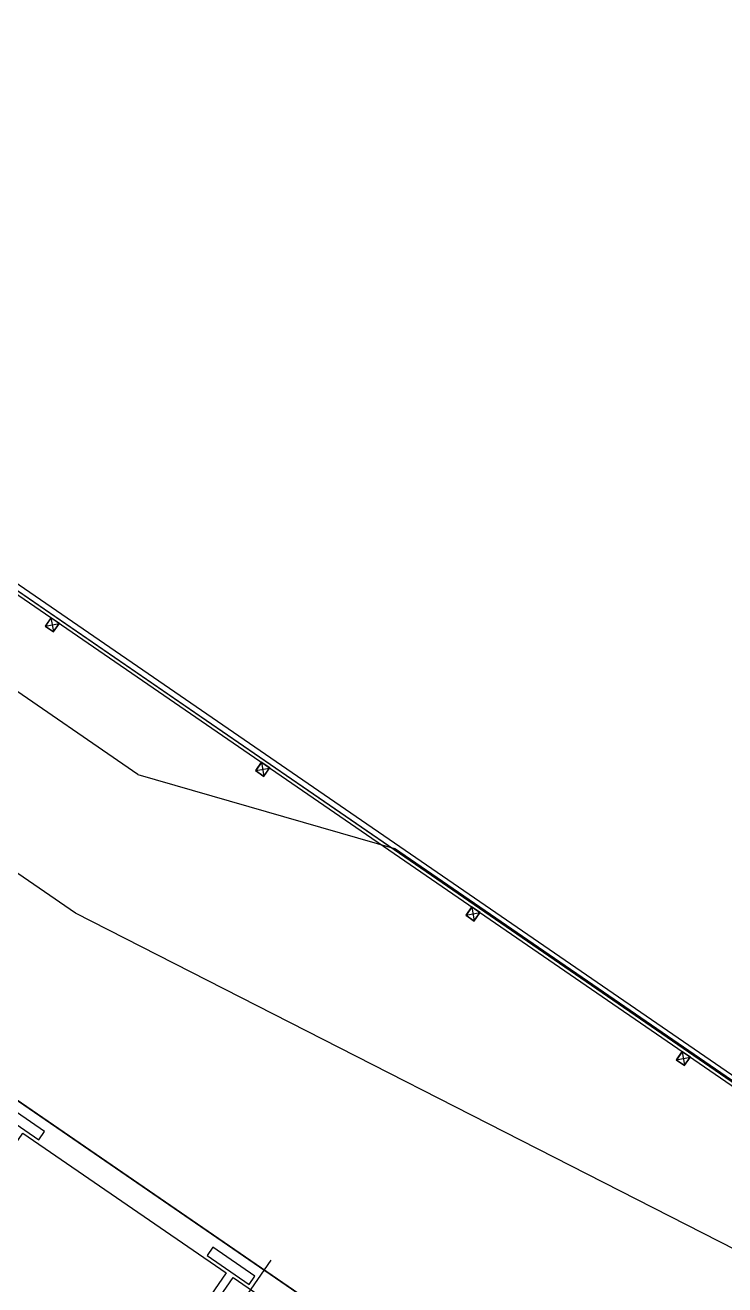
# Model space of a CAD drawing. Header units: metres. Extents: x 2 to 323, y -2 to 254.
# Drawn here: x 102.54 to 110.77, y 182.75 to 197.56 of the extents above; entities that cross this region are included whole.
import ezdxf

# ---------------------------------------------------------------- set-up
doc = ezdxf.new("R2010")
doc.units = ezdxf.units.M
for name, color, linetype in [('0-EST CORTE', 7, 'Continuous'), ('0-MUROS EXISTENTES', 7, 'Continuous'), ('0-PROYECCIONES', 7, 'Continuous'), ('0-VISTA-005', 7, 'Continuous'), ('0-VISTA-010', 7, 'Continuous'), ('0-VISTA-015', 7, 'Continuous')]:
    doc.layers.add(name, color=color, linetype=linetype)

msp = doc.modelspace()

# ---------------------------------------------------------------- linework, layer by layer
msp.add_lwpolyline([(90.081, 187.875), (92.626, 191.576), (90.133, 193.29), (91.317, 195.013), (91.284, 195.036), (92.944, 197.45), (114.105, 182.904), (129.398, 176.048), (129.431, 176.025), (122.372, 165.757), (107.621, 175.897), (107.584, 175.843), (94.976, 184.51), (90.081, 187.875)], close=True)
msp.add_lwpolyline([(90.081, 187.875), (92.626, 191.576), (90.133, 193.29), (91.317, 195.013), (91.284, 195.036), (92.944, 197.45), (114.105, 182.904), (129.398, 176.048), (129.431, 176.025), (122.372, 165.757), (107.621, 175.897), (107.584, 175.843), (94.976, 184.51), (90.081, 187.875)], close=True)
at = {"layer": '0-EST CORTE'}
for points in [[(102.704, 184.455), (102.772, 184.554), (102.277, 184.894), (102.209, 184.795), (102.704, 184.455)], [(102.704, 184.455), (102.772, 184.554), (102.277, 184.894), (102.209, 184.795), (102.704, 184.455)], [(105.176, 182.756), (105.244, 182.854), (104.75, 183.194), (104.682, 183.095), (105.176, 182.756)], [(105.176, 182.756), (105.244, 182.854), (104.75, 183.194), (104.682, 183.095), (105.176, 182.756)]]:
    msp.add_lwpolyline(points, close=True, dxfattribs=at)
at = {"layer": '0-MUROS EXISTENTES'}
for points in [[(107.713, 176.031), (107.812, 175.963), (110.273, 179.543), (94.851, 190.145), (94.681, 189.898), (99.953, 186.274)], [(107.713, 176.031), (107.812, 175.963), (110.273, 179.543), (94.851, 190.145), (94.681, 189.898), (99.953, 186.274)], [(107.713, 176.031), (107.812, 175.963), (110.273, 179.543), (94.851, 190.145), (94.681, 189.898), (99.953, 186.274)], [(97.839, 183.027), (99.41, 185.312), (100.007, 184.901), (100.064, 184.984), (99.466, 185.394), (100.033, 186.218), (102.423, 184.576), (100.229, 181.385), (100.312, 181.328), (102.516, 184.535), (104.906, 182.893), (104.552, 182.377), (104.634, 182.32), (104.989, 182.836)], [(97.839, 183.027), (99.41, 185.312), (100.007, 184.901), (100.064, 184.984), (99.466, 185.394), (100.033, 186.218), (102.423, 184.576), (100.229, 181.385), (100.312, 181.328), (102.516, 184.535), (104.906, 182.893), (104.552, 182.377), (104.634, 182.32), (104.989, 182.836)], [(97.839, 183.027), (99.41, 185.312), (100.007, 184.901), (100.064, 184.984), (99.466, 185.394), (100.033, 186.218), (102.423, 184.576), (100.229, 181.385), (100.312, 181.328), (102.516, 184.535), (104.906, 182.893), (104.552, 182.377), (104.634, 182.32), (104.989, 182.836)], [(104.989, 182.836), (106.06, 182.099), (105.284, 180.97), (104.213, 181.707), (104.238, 181.744), (104.155, 181.8), (102.701, 179.685), (102.784, 179.628), (104.156, 181.625), (105.227, 180.888), (104.417, 179.709), (104.12, 179.913), (104.063, 179.831), (104.978, 179.202), (105.035, 179.284), (104.499, 179.652), (105.576, 181.219), (106.235, 180.766), (106.292, 180.848), (105.633, 181.301)], [(104.989, 182.836), (106.06, 182.099), (105.284, 180.97), (104.213, 181.707), (104.238, 181.744), (104.155, 181.8), (102.701, 179.685), (102.784, 179.628), (104.156, 181.625), (105.227, 180.888), (104.417, 179.709), (104.12, 179.913), (104.063, 179.831), (104.978, 179.202), (105.035, 179.284), (104.499, 179.652), (105.576, 181.219), (106.235, 180.766), (106.292, 180.848), (105.633, 181.301)], [(104.989, 182.836), (106.06, 182.099), (105.284, 180.97), (104.213, 181.707), (104.238, 181.744), (104.155, 181.8), (102.701, 179.685), (102.784, 179.628), (104.156, 181.625), (105.227, 180.888), (104.417, 179.709), (104.12, 179.913), (104.063, 179.831), (104.978, 179.202), (105.035, 179.284), (104.499, 179.652), (105.576, 181.219), (106.235, 180.766), (106.292, 180.848), (105.633, 181.301)]]:
    msp.add_lwpolyline(points, dxfattribs=at)
at = {"layer": '0-PROYECCIONES'}
for p, q in [((114.134, 182.956), (92.892, 197.559)), ((114.134, 182.956), (92.892, 197.559)), ((114.134, 182.956), (92.892, 197.559)), ((114.134, 182.956), (92.892, 197.559)), ((114.134, 182.956), (92.892, 197.559)), ((114.134, 182.956), (92.892, 197.559)), ((103.867, 188.752), (92.368, 196.657)), ((103.867, 188.752), (92.368, 196.657)), ((103.136, 187.119), (91.42, 195.173)), ((103.136, 187.119), (91.42, 195.173)), ((103.867, 188.752), (106.883, 187.879)), ((103.867, 188.752), (106.883, 187.879)), ((114.105, 182.914), (106.883, 187.879)), ((114.105, 182.914), (106.883, 187.879)), ((114.105, 182.914), (106.883, 187.879)), ((121.902, 177.546), (103.136, 187.119)), ((121.902, 177.546), (103.136, 187.119))]:
    msp.add_line(p, q, dxfattribs=at)
msp.add_lwpolyline([(92.522, 191.745), (110.273, 179.543), (106.958, 174.72), (89.207, 186.923), (92.522, 191.745)], close=True, dxfattribs=at)
msp.add_lwpolyline([(92.522, 191.745), (110.273, 179.543), (106.958, 174.72), (89.207, 186.923), (92.522, 191.745)], close=True, dxfattribs=at)
at = {"layer": '0-VISTA-005'}
for p, q in [((102.847, 190.591), (102.877, 190.431)), ((102.847, 190.591), (102.877, 190.431)), ((102.847, 190.591), (102.877, 190.431)), ((102.782, 190.496), (102.942, 190.526)), ((102.782, 190.496), (102.942, 190.526)), ((102.782, 190.496), (102.942, 190.526)), ((105.255, 188.796), (105.414, 188.826)), ((105.255, 188.796), (105.414, 188.826)), ((105.255, 188.796), (105.414, 188.826)), ((105.32, 188.891), (105.349, 188.731)), ((105.32, 188.891), (105.349, 188.731)), ((105.32, 188.891), (105.349, 188.731)), ((107.792, 187.192), (107.821, 187.032)), ((107.792, 187.192), (107.821, 187.032)), ((107.792, 187.192), (107.821, 187.032)), ((107.727, 187.097), (107.887, 187.127)), ((107.727, 187.097), (107.887, 187.127)), ((107.727, 187.097), (107.887, 187.127)), ((110.199, 185.398), (110.359, 185.427)), ((110.199, 185.398), (110.359, 185.427)), ((110.199, 185.398), (110.359, 185.427)), ((110.264, 185.492), (110.294, 185.332)), ((110.264, 185.492), (110.294, 185.332)), ((110.264, 185.492), (110.294, 185.332)), ((105.43, 183.042), (105.117, 182.587))]:
    msp.add_line(p, q, dxfattribs=at)
at = {"layer": '0-VISTA-010'}
for p, q in [((92.944, 197.45), (114.105, 182.904)), ((92.944, 197.45), (114.105, 182.904)), ((92.944, 197.45), (114.105, 182.904)), ((92.954, 197.394), (114.085, 182.869)), ((92.954, 197.394), (114.085, 182.869)), ((92.954, 197.394), (114.085, 182.869))]:
    msp.add_line(p, q, dxfattribs=at)
for points in [[(102.779, 190.495), (102.878, 190.427), (102.946, 190.526), (102.847, 190.594), (102.779, 190.495)], [(102.779, 190.495), (102.878, 190.427), (102.946, 190.526), (102.847, 190.594), (102.779, 190.495)], [(102.779, 190.495), (102.878, 190.427), (102.946, 190.526), (102.847, 190.594), (102.779, 190.495)], [(102.782, 190.496), (102.877, 190.431), (102.942, 190.526), (102.847, 190.591), (102.782, 190.496)], [(102.782, 190.496), (102.877, 190.431), (102.942, 190.526), (102.847, 190.591), (102.782, 190.496)], [(102.782, 190.496), (102.877, 190.431), (102.942, 190.526), (102.847, 190.591), (102.782, 190.496)], [(105.251, 188.796), (105.35, 188.728), (105.418, 188.827), (105.319, 188.895), (105.251, 188.796)], [(105.251, 188.796), (105.35, 188.728), (105.418, 188.827), (105.319, 188.895), (105.251, 188.796)], [(105.251, 188.796), (105.35, 188.728), (105.418, 188.827), (105.319, 188.895), (105.251, 188.796)], [(105.255, 188.796), (105.349, 188.731), (105.414, 188.826), (105.32, 188.891), (105.255, 188.796)], [(105.255, 188.796), (105.349, 188.731), (105.414, 188.826), (105.32, 188.891), (105.255, 188.796)], [(105.255, 188.796), (105.349, 188.731), (105.414, 188.826), (105.32, 188.891), (105.255, 188.796)], [(107.723, 187.096), (107.822, 187.028), (107.89, 187.127), (107.791, 187.195), (107.723, 187.096)], [(107.723, 187.096), (107.822, 187.028), (107.89, 187.127), (107.791, 187.195), (107.723, 187.096)], [(107.723, 187.096), (107.822, 187.028), (107.89, 187.127), (107.791, 187.195), (107.723, 187.096)], [(107.727, 187.097), (107.821, 187.032), (107.887, 187.127), (107.792, 187.192), (107.727, 187.097)], [(107.727, 187.097), (107.821, 187.032), (107.887, 187.127), (107.792, 187.192), (107.727, 187.097)], [(107.727, 187.097), (107.821, 187.032), (107.887, 187.127), (107.792, 187.192), (107.727, 187.097)], [(110.195, 185.397), (110.294, 185.329), (110.362, 185.428), (110.263, 185.496), (110.195, 185.397)], [(110.195, 185.397), (110.294, 185.329), (110.362, 185.428), (110.263, 185.496), (110.195, 185.397)], [(110.195, 185.397), (110.294, 185.329), (110.362, 185.428), (110.263, 185.496), (110.195, 185.397)], [(110.199, 185.398), (110.294, 185.332), (110.359, 185.427), (110.264, 185.492), (110.199, 185.398)], [(110.199, 185.398), (110.294, 185.332), (110.359, 185.427), (110.264, 185.492), (110.199, 185.398)], [(110.199, 185.398), (110.294, 185.332), (110.359, 185.427), (110.264, 185.492), (110.199, 185.398)]]:
    msp.add_lwpolyline(points, close=True, dxfattribs=at)
at = {"layer": '0-VISTA-015'}
msp.add_line((105.321, 182.944), (105.321, 182.944), dxfattribs=at)
msp.add_line((105.321, 182.944), (105.321, 182.944), dxfattribs=at)
msp.add_line((105.321, 182.944), (105.321, 182.944), dxfattribs=at)

doc.saveas('drawing.dxf')
